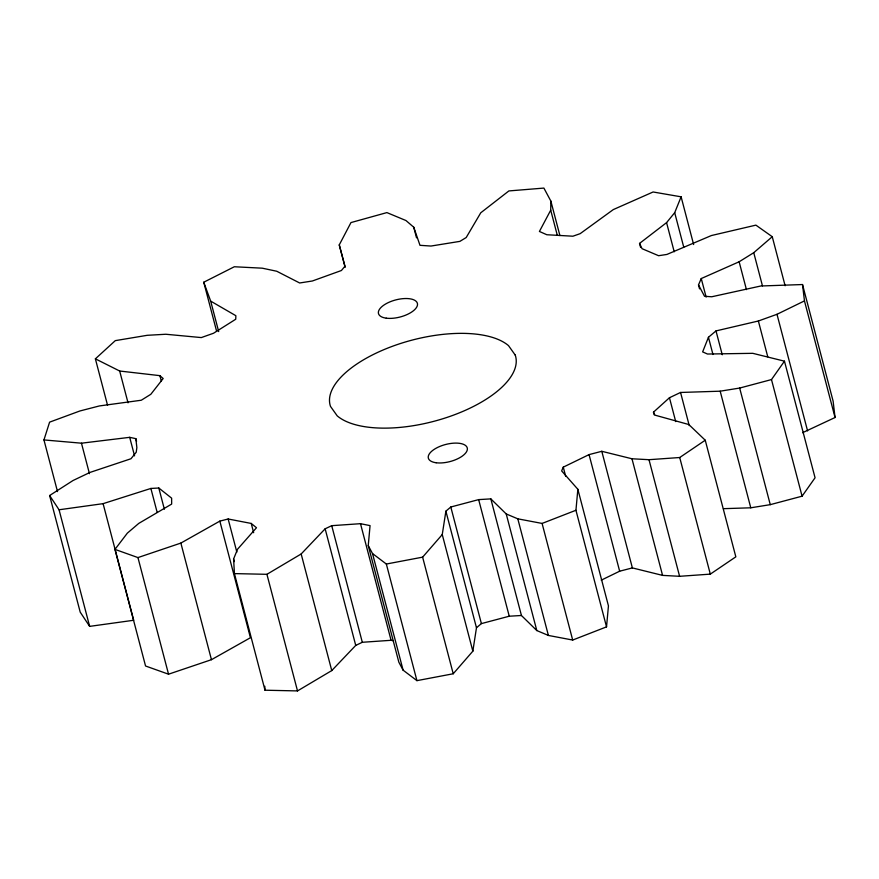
<?xml version="1.0" encoding="UTF-8"?>
<svg xmlns="http://www.w3.org/2000/svg" width="879" height="879" viewBox="0 0 879 879"><rect width="100%" height="100%" fill="white"/><g stroke="black" fill="none" stroke-linecap="round" stroke-linejoin="round"><path stroke-width="1.32" d="M557.319 235.363L550.715 210.18L550.858 201.093L543.892 188.084L508.886 190.93L480.758 212.795L466.211 237.517L459.893 241.373L430.996 246.043L419.986 245.318L413.745 227.211L405.944 220.53L386.903 212.597L350.974 222.574L339.261 244.9L345.172 267.425M550.715 210.18L539.42 231.463L546.826 234.737L572.899 236.209L580.151 233.671L613.322 209.576L653.108 191.985L681.115 196.819L674.698 212.685L666.568 222.629L639.549 243.406L642.055 248.691L658.602 255.712L666.908 254.438L711.419 235.539L755.896 225.134L772.256 236.715L753.753 252.691L739.14 261.777L701.255 278.544L698.497 284.895L704.54 296.3L711.748 296.761L760.829 285.994L802.516 284.543L804.461 300.904L776.992 314.297L758.368 321L716 330.911L708.452 337.272L702.64 351.886L707.485 354.028L752.776 353.325L784.464 361.17L771.487 379.574L739.668 388.057L720.187 391.188L680.555 392.463L669.457 397.737L653.482 412.163L654.965 415.152L688.806 424.524L705.244 440.225L679.72 457.519L648.999 459.695L631.979 458.772L601.785 451.301L589.062 454.608L563.274 467.145L561.648 470.913L577.855 489.284L575.943 510.259L542.09 523.434L517.808 518.83L506.227 513.951L490.834 498.887L478.659 499.613L450.806 507.007L445.884 511.16L476.473 627.771L472.847 651.174L453.223 673.764L416.932 680.643L403.098 670.161L398.846 662.206L368.246 545.595L370.059 525.62L360.489 523.686L331.724 525.675L325.142 528.795L301.167 553.979L266.919 574.317L234.418 573.602L233.605 558.956L237.528 549.254L256.481 527.741L251.229 523.444L228.155 518.995L219.838 521.115L180.865 543.079L137.948 557.583L114.962 549.386L127.356 533.124L138.794 523.379L171.658 504.085L171.636 498.162L158.813 488.021L150.88 488.449L103.096 503.656L59.058 509.776L49.62 495.525L73.045 480.505L89.999 472.419L130.971 458.75L136.212 452.256L136.86 447.642L135.86 438.665L129.696 437.335L81.461 443.192L43.95 439.929L49.598 422.151L79.901 410.976L99.382 405.944L141.288 400.231L150.825 394.286L163.175 378.519L159.89 375.652L119.676 371.026L95.382 358.841L115.292 340.634L147.222 335.306L165.823 334.251L201.313 337.58L213.52 333.251L235.737 319.231L235.869 315.704L210.685 301.123L203.752 282.225L234.33 266.755L262.272 268.183L276.753 271.248L299.651 282.983L312.375 280.994L341.404 270.512L344.964 266.26L339.261 244.9M490.834 498.887L521.434 615.498L536.816 630.562L548.397 635.44L572.69 640.044L606.532 626.87L608.444 605.884L577.855 489.284M472.847 651.174L442.258 534.564L445.884 511.16M723.45 508.677L750.776 507.798L770.268 504.656L802.077 496.185L815.064 477.78L784.464 361.17M368.246 545.595L372.509 553.55L386.342 564.032L422.623 557.154L442.258 534.564M234.418 573.602L265.008 690.213L297.509 690.916L331.757 670.578L355.731 645.406L362.313 642.285L391.078 640.297L393.473 640.78M476.473 627.771L481.395 623.607L509.249 616.212L521.434 615.498M601.236 580.173L619.651 571.207L632.375 567.911L662.568 575.382L679.599 576.305L710.309 574.13L735.833 556.836L705.244 440.225M114.962 549.386L145.551 665.996L168.537 674.193L211.454 659.689L250.427 637.725L219.838 521.115M802.615 432.688L835.05 417.514L833.116 401.143L802.516 284.543M49.62 495.525L80.209 612.136L89.647 626.375L133.685 620.266L103.096 503.656M804.461 300.904L835.05 417.514M772.256 236.715L785.123 285.741M776.992 314.297L807.581 430.908M753.753 252.691L762.445 285.818M758.368 321L767.752 356.775M771.487 379.574L802.077 496.185M739.14 261.777L746.436 289.609M739.668 388.057L770.268 504.656M681.115 196.819L693.63 244.527M716 330.911L722.252 354.764M701.255 278.544L706.123 297.091M698.497 284.895L699.541 288.872M708.452 337.272L712.968 354.501M674.698 212.685L683.741 247.142M720.187 391.188L750.776 507.798M666.568 222.629L674.215 251.779M680.555 392.463L689.246 425.59M639.549 243.406L640.593 247.384M669.457 397.737L675.709 421.59M679.72 457.519L710.309 574.13M653.482 412.163L654.174 414.811M648.999 459.695L679.599 576.305M631.979 458.772L662.568 575.382M550.858 201.093L559.901 235.55M601.785 451.301L632.375 567.911M589.062 454.608L619.651 571.207M575.943 510.259L606.532 626.87M563.274 467.145L565.713 476.418M542.09 523.434L572.69 640.044M517.808 518.83L548.397 635.44M506.227 513.951L536.816 630.562M413.745 227.211L416.525 237.813M478.659 499.613L509.249 616.212M450.806 507.007L481.395 623.607M422.623 557.154L453.223 673.764M386.342 564.032L416.932 680.643M372.509 553.55L403.098 670.161M360.489 523.686L391.078 640.297M331.724 525.675L362.313 642.285M325.142 528.795L355.731 645.406M301.167 553.979L331.757 670.578M210.685 301.123L218.684 331.592M203.752 282.225L216.619 331.251M266.919 574.317L297.509 690.916M251.229 523.444L253.657 532.718M228.155 518.995L236.847 552.122M233.605 558.956L234.308 561.604M159.89 375.652L161.275 380.948M180.865 543.079L211.454 659.689M158.813 488.021L164.373 509.227M150.88 488.449L157.143 512.303M119.676 371.026L128.026 402.824M135.86 438.665L136.553 441.313M129.696 437.335L134.564 455.882M95.382 358.841L107.546 405.219M137.948 557.583L168.537 674.193M81.461 443.192L89.449 473.671M43.95 439.929L57.509 491.603M59.058 509.776L89.647 626.375M264.788 686.213L265.008 690.213M515.226 355.072L508.512 345.634A95.899 42.038 -14.7 0 0 397.187 344.601A95.899 42.038 -14.7 0 0 330.504 406.417L337.206 415.855A95.899 42.038 -14.7 0 0 448.543 416.888A95.899 42.038 -14.7 0 0 515.226 355.072M436.127 462.75A20.118 8.823 -14.7 0 0 467.254 449.993A20.118 8.823 -14.7 0 0 439.994 446.356A20.118 8.823 -14.7 0 0 436.127 462.75M386.266 318.176A20.118 8.823 -14.7 0 0 417.393 305.42A20.118 8.823 -14.7 0 0 390.133 301.783A20.118 8.823 -14.7 0 0 386.266 318.176"/></g></svg>
